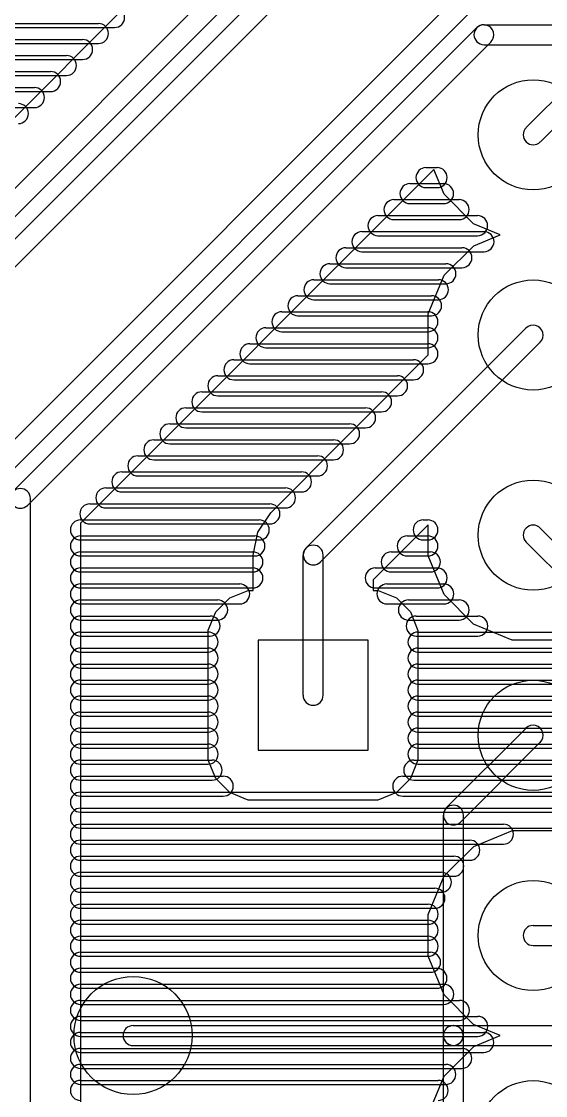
# Model space of a CAD drawing. Extents: x 4625 to 28175, y 45595 to 78045.
# Drawn here: x 13742 to 16362, y 67270 to 72636 of the extents above; entities that cross this region are included whole.
import ezdxf

# ---------------------------------------------------------------- set-up
doc = ezdxf.new("R2010")
doc.units = 0
doc.layers.add('BLACK', color=1, linetype='CONTINUOUS')

msp = doc.modelspace()

# ---------------------------------------------------------------- linework, layer by layer
at = {"layer": 'BLACK'}
for p, q in [((13121, 70961), (16265, 74105)), ((13191, 70891), (16335, 74035)), ((15866, 73960), (12111, 70205)), ((15937, 73889), (12182, 70134)), ((12725, 71173), (15125, 73574)), ((17764, 73605), (16265, 72106)), ((17835, 73534), (16336, 72035)), ((13365, 70206), (16264, 73105)), ((13436, 70135), (16335, 73034)), ((9904, 72606), (14208, 72606)), ((9904, 72606), (14208, 72606)), ((9904, 72606), (14208, 72606)), ((9943, 72626), (14127, 72626)), ((9943, 72626), (14127, 72626)), ((9943, 72626), (14127, 72626)), ((13701, 70289), (16018, 72606)), ((16054, 72620), (16546, 72620)), ((9976, 72546), (14048, 72546)), ((9976, 72546), (14048, 72546)), ((9976, 72546), (14048, 72546)), ((9943, 72526), (14127, 72526)), ((9943, 72526), (14127, 72526)), ((9943, 72526), (14127, 72526)), ((13772, 70218), (16089, 72535)), ((16054, 72520), (16546, 72520)), ((9976, 72446), (14048, 72446)), ((9976, 72446), (14048, 72446)), ((9976, 72446), (14048, 72446)), ((10009, 72466), (13967, 72466)), ((10009, 72466), (13967, 72466)), ((10009, 72466), (13967, 72466)), ((10042, 72386), (13888, 72386)), ((10042, 72386), (13888, 72386)), ((10042, 72386), (13888, 72386)), ((10009, 72366), (13967, 72366)), ((10009, 72366), (13967, 72366)), ((10009, 72366), (13967, 72366)), ((10042, 72286), (13888, 72286)), ((10042, 72286), (13888, 72286)), ((10042, 72286), (13888, 72286)), ((10075, 72306), (13807, 72306)), ((10075, 72306), (13807, 72306)), ((10075, 72306), (13807, 72306)), ((10075, 72206), (13807, 72206)), ((10075, 72206), (13807, 72206)), ((10075, 72206), (13807, 72206)), ((15764, 71906), (15820, 71906)), ((15764, 71906), (15820, 71906)), ((15764, 71906), (15820, 71906)), ((15804, 71896), (14037, 70129)), ((15855, 71773), (15804, 71896)), ((15684, 71826), (15852, 71826)), ((15684, 71826), (15852, 71826)), ((15684, 71826), (15852, 71826)), ((15764, 71806), (15820, 71806)), ((15764, 71806), (15820, 71806)), ((15764, 71806), (15820, 71806)), ((15604, 71746), (15930, 71746)), ((15604, 71746), (15930, 71746)), ((15604, 71746), (15930, 71746)), ((16002, 71625), (15855, 71773)), ((15684, 71726), (15852, 71726)), ((15684, 71726), (15852, 71726)), ((15684, 71726), (15852, 71726)), ((15524, 71666), (16022, 71666)), ((15524, 71666), (16022, 71666)), ((15524, 71666), (16022, 71666)), ((15604, 71646), (15930, 71646)), ((15604, 71646), (15930, 71646)), ((15604, 71646), (15930, 71646)), ((15444, 71586), (16054, 71586)), ((15444, 71586), (16054, 71586)), ((15444, 71586), (16054, 71586)), ((16135, 71570), (16002, 71625)), ((15524, 71566), (16022, 71566)), ((15524, 71566), (16022, 71566)), ((15524, 71566), (16022, 71566)), ((16003, 71515), (16135, 71570)), ((15364, 71506), (15944, 71506)), ((15364, 71506), (15944, 71506)), ((15364, 71506), (15944, 71506)), ((15444, 71486), (16054, 71486)), ((15444, 71486), (16054, 71486)), ((15444, 71486), (16054, 71486)), ((15855, 71368), (16003, 71515)), ((15284, 71426), (15864, 71426)), ((15284, 71426), (15864, 71426)), ((15284, 71426), (15864, 71426)), ((15364, 71406), (15944, 71406)), ((15364, 71406), (15944, 71406)), ((15364, 71406), (15944, 71406)), ((15775, 71175), (15855, 71368)), ((15204, 71346), (15826, 71346)), ((15204, 71346), (15826, 71346)), ((15204, 71346), (15826, 71346)), ((15284, 71326), (15864, 71326)), ((15284, 71326), (15864, 71326)), ((15284, 71326), (15864, 71326)), ((15124, 71266), (15792, 71266)), ((15124, 71266), (15792, 71266)), ((15124, 71266), (15792, 71266)), ((15204, 71246), (15826, 71246)), ((15204, 71246), (15826, 71246)), ((15204, 71246), (15826, 71246)), ((15044, 71186), (15774, 71186)), ((15044, 71186), (15774, 71186)), ((15044, 71186), (15774, 71186)), ((15124, 71166), (15792, 71166)), ((15124, 71166), (15792, 71166)), ((15124, 71166), (15792, 71166)), ((15775, 70970), (15775, 71175)), ((14964, 71106), (15774, 71106)), ((14964, 71106), (15774, 71106)), ((14964, 71106), (15774, 71106)), ((15165, 70006), (16264, 71105)), ((15044, 71086), (15774, 71086)), ((15044, 71086), (15774, 71086)), ((15044, 71086), (15774, 71086)), ((14884, 71026), (15774, 71026)), ((14884, 71026), (15774, 71026)), ((14884, 71026), (15774, 71026)), ((14964, 71006), (15774, 71006)), ((14964, 71006), (15774, 71006)), ((14964, 71006), (15774, 71006)), ((15236, 69935), (16335, 71034)), ((14804, 70946), (15702, 70946)), ((14804, 70946), (15702, 70946)), ((14804, 70946), (15702, 70946)), ((14988, 70182), (15775, 70970)), ((14884, 70926), (15774, 70926)), ((14884, 70926), (15774, 70926)), ((14884, 70926), (15774, 70926)), ((14724, 70866), (15622, 70866)), ((14724, 70866), (15622, 70866)), ((14724, 70866), (15622, 70866)), ((14804, 70846), (15702, 70846)), ((14804, 70846), (15702, 70846)), ((14804, 70846), (15702, 70846)), ((14644, 70786), (15542, 70786)), ((14644, 70786), (15542, 70786)), ((14644, 70786), (15542, 70786)), ((14724, 70766), (15622, 70766)), ((14724, 70766), (15622, 70766)), ((14724, 70766), (15622, 70766)), ((14564, 70706), (15462, 70706)), ((14564, 70706), (15462, 70706)), ((14564, 70706), (15462, 70706)), ((14644, 70686), (15542, 70686)), ((14644, 70686), (15542, 70686)), ((14644, 70686), (15542, 70686)), ((14484, 70626), (15382, 70626)), ((14484, 70626), (15382, 70626)), ((14484, 70626), (15382, 70626)), ((14564, 70606), (15462, 70606)), ((14564, 70606), (15462, 70606)), ((14564, 70606), (15462, 70606)), ((14404, 70546), (15302, 70546)), ((14404, 70546), (15302, 70546)), ((14404, 70546), (15302, 70546)), ((14484, 70526), (15382, 70526)), ((14484, 70526), (15382, 70526)), ((14484, 70526), (15382, 70526)), ((14324, 70466), (15222, 70466)), ((14324, 70466), (15222, 70466)), ((14324, 70466), (15222, 70466)), ((14404, 70446), (15302, 70446)), ((14404, 70446), (15302, 70446)), ((14404, 70446), (15302, 70446)), ((14244, 70386), (15142, 70386)), ((14244, 70386), (15142, 70386)), ((14244, 70386), (15142, 70386)), ((14324, 70366), (15222, 70366)), ((14324, 70366), (15222, 70366)), ((14324, 70366), (15222, 70366)), ((14164, 70306), (15062, 70306)), ((14164, 70306), (15062, 70306)), ((14164, 70306), (15062, 70306)), ((13787, 65331), (13787, 70253)), ((14244, 70286), (15142, 70286)), ((14244, 70286), (15142, 70286)), ((14244, 70286), (15142, 70286)), ((14084, 70226), (14984, 70226)), ((14084, 70226), (14984, 70226)), ((14084, 70226), (14984, 70226)), ((14164, 70206), (15062, 70206)), ((14164, 70206), (15062, 70206)), ((14164, 70206), (15062, 70206)), ((14923, 70085), (14988, 70182)), ((14037, 70146), (14931, 70146)), ((14037, 70146), (14931, 70146)), ((14037, 70146), (14931, 70146)), ((14037, 70129), (14037, 67050)), ((15750, 70146), (15774, 70146)), ((15750, 70146), (15774, 70146)), ((15750, 70146), (15774, 70146)), ((14084, 70126), (14984, 70126)), ((14084, 70126), (14984, 70126)), ((14084, 70126), (14984, 70126)), ((14900, 69970), (14923, 70085)), ((15775, 70121), (15500, 69846)), ((15775, 69966), (15775, 70121)), ((16335, 70105), (17335, 69105)), ((14037, 70066), (14909, 70066)), ((14037, 70066), (14909, 70066)), ((14037, 70066), (14909, 70066)), ((14037, 70046), (14931, 70046)), ((14037, 70046), (14931, 70046)), ((14037, 70046), (14931, 70046)), ((15670, 70066), (15774, 70066)), ((15670, 70066), (15774, 70066)), ((15670, 70066), (15774, 70066)), ((15750, 70046), (15774, 70046)), ((15750, 70046), (15774, 70046)), ((15750, 70046), (15774, 70046)), ((16265, 70035), (17265, 69035)), ((14037, 69986), (14899, 69986)), ((14037, 69986), (14899, 69986)), ((14037, 69986), (14899, 69986)), ((14900, 69794), (14900, 69970)), ((15150, 69270), (15150, 69970)), ((15250, 69270), (15250, 69970)), ((15590, 69986), (15786, 69986)), ((15590, 69986), (15786, 69986)), ((15590, 69986), (15786, 69986)), ((14037, 69966), (14909, 69966)), ((14037, 69966), (14909, 69966)), ((14037, 69966), (14909, 69966)), ((15670, 69966), (15774, 69966)), ((15670, 69966), (15774, 69966)), ((15670, 69966), (15774, 69966)), ((15855, 69773), (15775, 69966)), ((14037, 69906), (14899, 69906)), ((14037, 69906), (14899, 69906)), ((14037, 69906), (14899, 69906)), ((14037, 69886), (14899, 69886)), ((14037, 69886), (14899, 69886)), ((14037, 69886), (14899, 69886)), ((15510, 69906), (15820, 69906)), ((15510, 69906), (15820, 69906)), ((15510, 69906), (15820, 69906)), ((15590, 69886), (15786, 69886)), ((15590, 69886), (15786, 69886)), ((15590, 69886), (15786, 69886)), ((14037, 69826), (14833, 69826)), ((14037, 69826), (14833, 69826)), ((14037, 69826), (14833, 69826)), ((14037, 69806), (14899, 69806)), ((14037, 69806), (14899, 69806)), ((14037, 69806), (14899, 69806)), ((15500, 69846), (15500, 69794)), ((15510, 69806), (15820, 69806)), ((15510, 69806), (15820, 69806)), ((15510, 69806), (15820, 69806)), ((15569, 69826), (15853, 69826)), ((15569, 69826), (15853, 69826)), ((15569, 69826), (15853, 69826)), ((14714, 69686), (14784, 69756)), ((14784, 69756), (14876, 69794)), ((14876, 69794), (14900, 69794)), ((15500, 69794), (15525, 69794)), ((15525, 69794), (15616, 69756)), ((15616, 69756), (15686, 69686)), ((16002, 69625), (15855, 69773)), ((14037, 69746), (14723, 69746)), ((14037, 69746), (14723, 69746)), ((14037, 69746), (14723, 69746)), ((14037, 69726), (14833, 69726)), ((14037, 69726), (14833, 69726)), ((14037, 69726), (14833, 69726)), ((15569, 69726), (15853, 69726)), ((15569, 69726), (15853, 69726)), ((15569, 69726), (15853, 69726)), ((15676, 69746), (15930, 69746)), ((15676, 69746), (15930, 69746)), ((15676, 69746), (15930, 69746)), ((14037, 69666), (14685, 69666)), ((14037, 69666), (14685, 69666)), ((14037, 69666), (14685, 69666)), ((14037, 69646), (14723, 69646)), ((14037, 69646), (14723, 69646)), ((14037, 69646), (14723, 69646)), ((14676, 69595), (14714, 69686)), ((15676, 69646), (15930, 69646)), ((15676, 69646), (15930, 69646)), ((15676, 69646), (15930, 69646)), ((15686, 69686), (15724, 69594)), ((15715, 69666), (16023, 69666)), ((15715, 69666), (16023, 69666)), ((15715, 69666), (16023, 69666)), ((14676, 68946), (14676, 69595)), ((15724, 69594), (15724, 68945)), ((16195, 69545), (16002, 69625)), ((14037, 69586), (14675, 69586)), ((14037, 69586), (14675, 69586)), ((14037, 69586), (14675, 69586)), ((14037, 69566), (14685, 69566)), ((14037, 69566), (14685, 69566)), ((14037, 69566), (14685, 69566)), ((14925, 69545), (14925, 68995)), ((15475, 69545), (14925, 69545)), ((15475, 68995), (15475, 69545)), ((15715, 69566), (16023, 69566)), ((15715, 69566), (16023, 69566)), ((15715, 69566), (16023, 69566)), ((15724, 69586), (16410, 69586)), ((15724, 69586), (16410, 69586)), ((15724, 69586), (16410, 69586)), ((16401, 69545), (16195, 69545)), ((14037, 69506), (14675, 69506)), ((14037, 69506), (14675, 69506)), ((14037, 69506), (14675, 69506)), ((14037, 69486), (14675, 69486)), ((14037, 69486), (14675, 69486)), ((14037, 69486), (14675, 69486)), ((15724, 69506), (16490, 69506)), ((15724, 69506), (16490, 69506)), ((15724, 69506), (16490, 69506)), ((15724, 69486), (16410, 69486)), ((15724, 69486), (16410, 69486)), ((15724, 69486), (16410, 69486)), ((14037, 69426), (14675, 69426)), ((14037, 69426), (14675, 69426)), ((14037, 69426), (14675, 69426)), ((14037, 69406), (14675, 69406)), ((14037, 69406), (14675, 69406)), ((14037, 69406), (14675, 69406)), ((15724, 69426), (16570, 69426)), ((15724, 69426), (16570, 69426)), ((15724, 69426), (16570, 69426)), ((15724, 69406), (16490, 69406)), ((15724, 69406), (16490, 69406)), ((15724, 69406), (16490, 69406)), ((14037, 69346), (14675, 69346)), ((14037, 69346), (14675, 69346)), ((14037, 69346), (14675, 69346)), ((14037, 69326), (14675, 69326)), ((14037, 69326), (14675, 69326)), ((14037, 69326), (14675, 69326)), ((15724, 69346), (16650, 69346)), ((15724, 69346), (16650, 69346)), ((15724, 69346), (16650, 69346)), ((15724, 69326), (16570, 69326)), ((15724, 69326), (16570, 69326)), ((15724, 69326), (16570, 69326)), ((14037, 69266), (14675, 69266)), ((14037, 69266), (14675, 69266)), ((14037, 69266), (14675, 69266)), ((14037, 69246), (14675, 69246)), ((14037, 69246), (14675, 69246)), ((14037, 69246), (14675, 69246)), ((15724, 69266), (16730, 69266)), ((15724, 69266), (16730, 69266)), ((15724, 69266), (16730, 69266)), ((15724, 69246), (16650, 69246)), ((15724, 69246), (16650, 69246)), ((15724, 69246), (16650, 69246)), ((14037, 69186), (14675, 69186)), ((14037, 69186), (14675, 69186)), ((14037, 69186), (14675, 69186)), ((14037, 69166), (14675, 69166)), ((14037, 69166), (14675, 69166)), ((14037, 69166), (14675, 69166)), ((15724, 69186), (16810, 69186)), ((15724, 69186), (16810, 69186)), ((15724, 69186), (16810, 69186)), ((15724, 69166), (16730, 69166)), ((15724, 69166), (16730, 69166)), ((15724, 69166), (16730, 69166)), ((14037, 69106), (14675, 69106)), ((14037, 69106), (14675, 69106)), ((14037, 69106), (14675, 69106)), ((14037, 69086), (14675, 69086)), ((14037, 69086), (14675, 69086)), ((14037, 69086), (14675, 69086)), ((15724, 69106), (16890, 69106)), ((15724, 69106), (16890, 69106)), ((15724, 69106), (16890, 69106)), ((15724, 69086), (16810, 69086)), ((15724, 69086), (16810, 69086)), ((15724, 69086), (16810, 69086)), ((15865, 68707), (16264, 69106)), ((14037, 69026), (14675, 69026)), ((14037, 69026), (14675, 69026)), ((14037, 69026), (14675, 69026)), ((14037, 69006), (14675, 69006)), ((14037, 69006), (14675, 69006)), ((14037, 69006), (14675, 69006)), ((15724, 69026), (16970, 69026)), ((15724, 69026), (16970, 69026)), ((15724, 69026), (16970, 69026)), ((15724, 69006), (16890, 69006)), ((15724, 69006), (16890, 69006)), ((15724, 69006), (16890, 69006)), ((15936, 68636), (16335, 69035)), ((14925, 68995), (15475, 68995)), ((14037, 68946), (14695, 68946)), ((14037, 68946), (14695, 68946)), ((14037, 68946), (14695, 68946)), ((14037, 68926), (14675, 68926)), ((14037, 68926), (14675, 68926)), ((14037, 68926), (14675, 68926)), ((14714, 68854), (14676, 68946)), ((15724, 68945), (15686, 68854)), ((15703, 68946), (17049, 68946)), ((15703, 68946), (17049, 68946)), ((15703, 68946), (17049, 68946)), ((15724, 68926), (16970, 68926)), ((15724, 68926), (16970, 68926)), ((15724, 68926), (16970, 68926)), ((14037, 68866), (14751, 68866)), ((14037, 68866), (14751, 68866)), ((14037, 68866), (14751, 68866)), ((14037, 68846), (14695, 68846)), ((14037, 68846), (14695, 68846)), ((14037, 68846), (14695, 68846)), ((14784, 68784), (14714, 68854)), ((15686, 68854), (15616, 68784)), ((15648, 68866), (17150, 68866)), ((15648, 68866), (17150, 68866)), ((15648, 68866), (17150, 68866)), ((15703, 68846), (17049, 68846)), ((15703, 68846), (17049, 68846)), ((15703, 68846), (17049, 68846)), ((14037, 68786), (18891, 68786)), ((14037, 68786), (18891, 68786)), ((14037, 68786), (18891, 68786)), ((14037, 68766), (14751, 68766)), ((14037, 68766), (14751, 68766)), ((14037, 68766), (14751, 68766)), ((14875, 68746), (14784, 68784)), ((15524, 68746), (14875, 68746)), ((15616, 68784), (15524, 68746)), ((15648, 68766), (17150, 68766)), ((15648, 68766), (17150, 68766)), ((15648, 68766), (17150, 68766)), ((14037, 68706), (18971, 68706)), ((14037, 68706), (18971, 68706)), ((14037, 68706), (18971, 68706)), ((14037, 68686), (18891, 68686)), ((14037, 68686), (18891, 68686)), ((14037, 68686), (18891, 68686)), ((14037, 68626), (16151, 68626)), ((14037, 68626), (16151, 68626)), ((14037, 68626), (16151, 68626)), ((15851, 67571), (15851, 68671)), ((15951, 67571), (15951, 68671)), ((14037, 68606), (18971, 68606)), ((14037, 68606), (18971, 68606)), ((14037, 68606), (18971, 68606)), ((16003, 68515), (16196, 68595)), ((16196, 68595), (16405, 68595)), ((14037, 68546), (15983, 68546)), ((14037, 68546), (15983, 68546)), ((14037, 68546), (15983, 68546)), ((14037, 68526), (16151, 68526)), ((14037, 68526), (16151, 68526)), ((14037, 68526), (16151, 68526)), ((14037, 68466), (15903, 68466)), ((14037, 68466), (15903, 68466)), ((14037, 68466), (15903, 68466)), ((15855, 68368), (16003, 68515)), ((14037, 68446), (15983, 68446)), ((14037, 68446), (15983, 68446)), ((14037, 68446), (15983, 68446)), ((14037, 68386), (15841, 68386)), ((14037, 68386), (15841, 68386)), ((14037, 68386), (15841, 68386)), ((14037, 68366), (15903, 68366)), ((14037, 68366), (15903, 68366)), ((14037, 68366), (15903, 68366)), ((15775, 68175), (15855, 68368)), ((14037, 68306), (15809, 68306)), ((14037, 68306), (15809, 68306)), ((14037, 68306), (15809, 68306)), ((14037, 68286), (15841, 68286)), ((14037, 68286), (15841, 68286)), ((14037, 68286), (15841, 68286)), ((14037, 68226), (15775, 68226)), ((14037, 68226), (15775, 68226)), ((14037, 68226), (15775, 68226)), ((14037, 68206), (15809, 68206)), ((14037, 68206), (15809, 68206)), ((14037, 68206), (15809, 68206)), ((14037, 68146), (15775, 68146)), ((14037, 68146), (15775, 68146)), ((14037, 68146), (15775, 68146)), ((15775, 67966), (15775, 68175)), ((14037, 68126), (15775, 68126)), ((14037, 68126), (15775, 68126)), ((14037, 68126), (15775, 68126)), ((16300, 68120), (17380, 68120)), ((14037, 68066), (15775, 68066)), ((14037, 68066), (15775, 68066)), ((14037, 68066), (15775, 68066)), ((14037, 68046), (15775, 68046)), ((14037, 68046), (15775, 68046)), ((14037, 68046), (15775, 68046)), ((14037, 67986), (15787, 67986)), ((14037, 67986), (15787, 67986)), ((14037, 67986), (15787, 67986)), ((16300, 68020), (17380, 68020)), ((14037, 67966), (15775, 67966)), ((14037, 67966), (15775, 67966)), ((14037, 67966), (15775, 67966)), ((15855, 67773), (15775, 67966)), ((14037, 67906), (15819, 67906)), ((14037, 67906), (15819, 67906)), ((14037, 67906), (15819, 67906)), ((14037, 67886), (15787, 67886)), ((14037, 67886), (15787, 67886)), ((14037, 67886), (15787, 67886)), ((14037, 67826), (15853, 67826)), ((14037, 67826), (15853, 67826)), ((14037, 67826), (15853, 67826)), ((14037, 67806), (15819, 67806)), ((14037, 67806), (15819, 67806)), ((14037, 67806), (15819, 67806)), ((16002, 67625), (15855, 67773)), ((14037, 67746), (15931, 67746)), ((14037, 67746), (15931, 67746)), ((14037, 67746), (15931, 67746)), ((14037, 67726), (15853, 67726)), ((14037, 67726), (15853, 67726)), ((14037, 67726), (15853, 67726)), ((14037, 67666), (16023, 67666)), ((14037, 67666), (16023, 67666)), ((14037, 67666), (16023, 67666)), ((14037, 67646), (15931, 67646)), ((14037, 67646), (15931, 67646)), ((14037, 67646), (15931, 67646)), ((14300, 67620), (15900, 67620)), ((15901, 67620), (17225, 67620)), ((16135, 67570), (16002, 67625)), ((14037, 67586), (16053, 67586)), ((14037, 67586), (16053, 67586)), ((14037, 67586), (16053, 67586)), ((14037, 67566), (16023, 67566)), ((14037, 67566), (16023, 67566)), ((14037, 67566), (16023, 67566)), ((15851, 66848), (15851, 67570)), ((15951, 66848), (15951, 67570)), ((16003, 67515), (16135, 67570)), ((14037, 67506), (15943, 67506)), ((14037, 67506), (15943, 67506)), ((14037, 67506), (15943, 67506)), ((14300, 67520), (15900, 67520)), ((15855, 67368), (16003, 67515)), ((15901, 67520), (17225, 67520)), ((14037, 67486), (16053, 67486)), ((14037, 67486), (16053, 67486)), ((14037, 67486), (16053, 67486)), ((14037, 67426), (15863, 67426)), ((14037, 67426), (15863, 67426)), ((14037, 67426), (15863, 67426)), ((14037, 67406), (15943, 67406)), ((14037, 67406), (15943, 67406)), ((14037, 67406), (15943, 67406)), ((14037, 67346), (15825, 67346)), ((14037, 67346), (15825, 67346)), ((14037, 67346), (15825, 67346)), ((15775, 67175), (15855, 67368)), ((14037, 67326), (15863, 67326)), ((14037, 67326), (15863, 67326)), ((14037, 67326), (15863, 67326))]:
    msp.add_line(p, q, dxfattribs=at)
for centre, radius in [((16300, 72070), 275), ((16300, 71070), 275), ((16300, 70070), 275), ((16300, 69070), 275), ((16300, 68070), 275), ((14300, 67570), 295), ((16300, 67070), 275)]:
    msp.add_circle(centre, radius, dxfattribs=at)
for centre, start, end in [((14208, 72656), 270, 450), ((14208, 72656), 270, 450), ((14208, 72656), 270, 450), ((14127, 72576), 270, 450), ((14127, 72576), 270, 450), ((14127, 72576), 270, 450), ((16054, 72570), 90, 270), ((16053, 72570), 315, 495), ((14048, 72496), 270, 450), ((14048, 72496), 270, 450), ((14048, 72496), 270, 450), ((13967, 72416), 270, 450), ((13967, 72416), 270, 450), ((13967, 72416), 270, 450), ((13888, 72336), 270, 450), ((13888, 72336), 270, 450), ((13888, 72336), 270, 450), ((13807, 72256), 270, 450), ((13807, 72256), 270, 450), ((13807, 72256), 270, 450), ((13727, 72176), 270, 450), ((13727, 72176), 270, 450), ((13727, 72176), 270, 450), ((16300, 72070), 135, 315), ((15764, 71856), 90, 270), ((15764, 71856), 90, 270), ((15764, 71856), 90, 270), ((15820, 71856), 270, 450), ((15820, 71856), 270, 450), ((15820, 71856), 270, 450), ((15684, 71776), 90, 270), ((15684, 71776), 90, 270), ((15684, 71776), 90, 270), ((15852, 71776), 270, 450), ((15852, 71776), 270, 450), ((15852, 71776), 270, 450), ((15604, 71696), 90, 270), ((15604, 71696), 90, 270), ((15604, 71696), 90, 270), ((15930, 71696), 270, 450), ((15930, 71696), 270, 450), ((15930, 71696), 270, 450), ((15524, 71616), 90, 270), ((15524, 71616), 90, 270), ((15524, 71616), 90, 270), ((16022, 71616), 270, 450), ((16022, 71616), 270, 450), ((16022, 71616), 270, 450), ((15444, 71536), 90, 270), ((15444, 71536), 90, 270), ((15444, 71536), 90, 270), ((16054, 71536), 270, 450), ((16054, 71536), 270, 450), ((16054, 71536), 270, 450), ((15364, 71456), 90, 270), ((15364, 71456), 90, 270), ((15364, 71456), 90, 270), ((15944, 71456), 270, 450), ((15944, 71456), 270, 450), ((15944, 71456), 270, 450), ((15284, 71376), 90, 270), ((15284, 71376), 90, 270), ((15284, 71376), 90, 270), ((15864, 71376), 270, 450), ((15864, 71376), 270, 450), ((15864, 71376), 270, 450), ((15204, 71296), 90, 270), ((15204, 71296), 90, 270), ((15204, 71296), 90, 270), ((15826, 71296), 270, 450), ((15826, 71296), 270, 450), ((15826, 71296), 270, 450), ((15124, 71216), 90, 270), ((15124, 71216), 90, 270), ((15124, 71216), 90, 270), ((15792, 71216), 270, 450), ((15792, 71216), 270, 450), ((15792, 71216), 270, 450), ((15044, 71136), 90, 270), ((15044, 71136), 90, 270), ((15044, 71136), 90, 270), ((15774, 71136), 270, 450), ((15774, 71136), 270, 450), ((15774, 71136), 270, 450), ((14964, 71056), 90, 270), ((14964, 71056), 90, 270), ((14964, 71056), 90, 270), ((15774, 71056), 270, 450), ((15774, 71056), 270, 450), ((15774, 71056), 270, 450), ((16299, 71069), 315, 495), ((14884, 70976), 90, 270), ((14884, 70976), 90, 270), ((14884, 70976), 90, 270), ((15774, 70976), 270, 450), ((15774, 70976), 270, 450), ((15774, 70976), 270, 450), ((14804, 70896), 90, 270), ((14804, 70896), 90, 270), ((14804, 70896), 90, 270), ((15702, 70896), 270, 450), ((15702, 70896), 270, 450), ((15702, 70896), 270, 450), ((14724, 70816), 90, 270), ((14724, 70816), 90, 270), ((14724, 70816), 90, 270), ((15622, 70816), 270, 450), ((15622, 70816), 270, 450), ((15622, 70816), 270, 450), ((14644, 70736), 90, 270), ((14644, 70736), 90, 270), ((14644, 70736), 90, 270), ((15542, 70736), 270, 450), ((15542, 70736), 270, 450), ((15542, 70736), 270, 450), ((14564, 70656), 90, 270), ((14564, 70656), 90, 270), ((14564, 70656), 90, 270), ((15462, 70656), 270, 450), ((15462, 70656), 270, 450), ((15462, 70656), 270, 450), ((14484, 70576), 90, 270), ((14484, 70576), 90, 270), ((14484, 70576), 90, 270), ((15382, 70576), 270, 450), ((15382, 70576), 270, 450), ((15382, 70576), 270, 450), ((14404, 70496), 90, 270), ((14404, 70496), 90, 270), ((14404, 70496), 90, 270), ((15302, 70496), 270, 450), ((15302, 70496), 270, 450), ((15302, 70496), 270, 450), ((14324, 70416), 90, 270), ((14324, 70416), 90, 270), ((14324, 70416), 90, 270), ((15222, 70416), 270, 450), ((15222, 70416), 270, 450), ((15222, 70416), 270, 450), ((14244, 70336), 90, 270), ((14244, 70336), 90, 270), ((14244, 70336), 90, 270), ((15142, 70336), 270, 450), ((15142, 70336), 270, 450), ((15142, 70336), 270, 450), ((13737, 70253), 360, 540), ((13737, 70254), 135, 315), ((14164, 70256), 90, 270), ((14164, 70256), 90, 270), ((14164, 70256), 90, 270), ((15062, 70256), 270, 450), ((15062, 70256), 270, 450), ((15062, 70256), 270, 450), ((14084, 70176), 90, 270), ((14084, 70176), 90, 270), ((14084, 70176), 90, 270), ((14984, 70176), 270, 450), ((14984, 70176), 270, 450), ((14984, 70176), 270, 450), ((14037, 70096), 90, 270), ((14037, 70096), 90, 270), ((14037, 70096), 90, 270), ((14931, 70096), 270, 450), ((14931, 70096), 270, 450), ((14931, 70096), 270, 450), ((15750, 70096), 90, 270), ((15750, 70096), 90, 270), ((15750, 70096), 90, 270), ((15774, 70096), 270, 450), ((15774, 70096), 270, 450), ((15774, 70096), 270, 450), ((16300, 70070), 45, 225), ((14037, 70016), 90, 270), ((14037, 70016), 90, 270), ((14037, 70016), 90, 270), ((14909, 70016), 270, 450), ((14909, 70016), 270, 450), ((14909, 70016), 270, 450), ((15200, 69970), 360, 540), ((15670, 70016), 90, 270), ((15670, 70016), 90, 270), ((15670, 70016), 90, 270), ((15774, 70016), 270, 450), ((15774, 70016), 270, 450), ((15774, 70016), 270, 450), ((14037, 69936), 90, 270), ((14037, 69936), 90, 270), ((14037, 69936), 90, 270), ((14899, 69936), 270, 450), ((14899, 69936), 270, 450), ((14899, 69936), 270, 450), ((15201, 69971), 135, 315), ((15590, 69936), 90, 270), ((15590, 69936), 90, 270), ((15590, 69936), 90, 270), ((15786, 69936), 270, 450), ((15786, 69936), 270, 450), ((15786, 69936), 270, 450), ((14037, 69856), 90, 270), ((14037, 69856), 90, 270), ((14037, 69856), 90, 270), ((14899, 69856), 270, 450), ((14899, 69856), 270, 450), ((14899, 69856), 270, 450), ((15510, 69856), 90, 270), ((15510, 69856), 90, 270), ((15510, 69856), 90, 270), ((15820, 69856), 270, 450), ((15820, 69856), 270, 450), ((15820, 69856), 270, 450), ((14037, 69776), 90, 270), ((14037, 69776), 90, 270), ((14037, 69776), 90, 270), ((14833, 69776), 270, 450), ((14833, 69776), 270, 450), ((14833, 69776), 270, 450), ((15569, 69776), 90, 270), ((15569, 69776), 90, 270), ((15569, 69776), 90, 270), ((15853, 69776), 270, 450), ((15853, 69776), 270, 450), ((15853, 69776), 270, 450), ((14037, 69696), 90, 270), ((14037, 69696), 90, 270), ((14037, 69696), 90, 270), ((14723, 69696), 270, 450), ((14723, 69696), 270, 450), ((14723, 69696), 270, 450), ((15676, 69696), 90, 270), ((15676, 69696), 90, 270), ((15676, 69696), 90, 270), ((15930, 69696), 270, 450), ((15930, 69696), 270, 450), ((15930, 69696), 270, 450), ((14037, 69616), 90, 270), ((14037, 69616), 90, 270), ((14037, 69616), 90, 270), ((14685, 69616), 270, 450), ((14685, 69616), 270, 450), ((14685, 69616), 270, 450), ((15715, 69616), 90, 270), ((15715, 69616), 90, 270), ((15715, 69616), 90, 270), ((16023, 69616), 270, 450), ((16023, 69616), 270, 450), ((16023, 69616), 270, 450), ((14037, 69536), 90, 270), ((14037, 69536), 90, 270), ((14037, 69536), 90, 270), ((14675, 69536), 270, 450), ((14675, 69536), 270, 450), ((14675, 69536), 270, 450), ((15724, 69536), 90, 270), ((15724, 69536), 90, 270), ((15724, 69536), 90, 270), ((14037, 69456), 90, 270), ((14037, 69456), 90, 270), ((14037, 69456), 90, 270), ((14675, 69456), 270, 450), ((14675, 69456), 270, 450), ((14675, 69456), 270, 450), ((15724, 69456), 90, 270), ((15724, 69456), 90, 270), ((15724, 69456), 90, 270), ((14037, 69376), 90, 270), ((14037, 69376), 90, 270), ((14037, 69376), 90, 270), ((14675, 69376), 270, 450), ((14675, 69376), 270, 450), ((14675, 69376), 270, 450), ((15724, 69376), 90, 270), ((15724, 69376), 90, 270), ((15724, 69376), 90, 270), ((14037, 69296), 90, 270), ((14037, 69296), 90, 270), ((14037, 69296), 90, 270), ((14675, 69296), 270, 450), ((14675, 69296), 270, 450), ((14675, 69296), 270, 450), ((15724, 69296), 90, 270), ((15724, 69296), 90, 270), ((15724, 69296), 90, 270), ((15200, 69270), 180, 360), ((14037, 69216), 90, 270), ((14037, 69216), 90, 270), ((14037, 69216), 90, 270), ((14675, 69216), 270, 450), ((14675, 69216), 270, 450), ((14675, 69216), 270, 450), ((15724, 69216), 90, 270), ((15724, 69216), 90, 270), ((15724, 69216), 90, 270), ((14037, 69136), 90, 270), ((14037, 69136), 90, 270), ((14037, 69136), 90, 270), ((14675, 69136), 270, 450), ((14675, 69136), 270, 450), ((14675, 69136), 270, 450), ((15724, 69136), 90, 270), ((15724, 69136), 90, 270), ((15724, 69136), 90, 270), ((16299, 69070), 315, 495), ((14037, 69056), 90, 270), ((14037, 69056), 90, 270), ((14037, 69056), 90, 270), ((14675, 69056), 270, 450), ((14675, 69056), 270, 450), ((14675, 69056), 270, 450), ((15724, 69056), 90, 270), ((15724, 69056), 90, 270), ((15724, 69056), 90, 270), ((14037, 68976), 90, 270), ((14037, 68976), 90, 270), ((14037, 68976), 90, 270), ((14675, 68976), 270, 450), ((14675, 68976), 270, 450), ((14675, 68976), 270, 450), ((15724, 68976), 90, 270), ((15724, 68976), 90, 270), ((15724, 68976), 90, 270), ((14037, 68896), 90, 270), ((14037, 68896), 90, 270), ((14037, 68896), 90, 270), ((14695, 68896), 270, 450), ((14695, 68896), 270, 450), ((14695, 68896), 270, 450), ((15703, 68896), 90, 270), ((15703, 68896), 90, 270), ((15703, 68896), 90, 270), ((14037, 68816), 90, 270), ((14037, 68816), 90, 270), ((14037, 68816), 90, 270), ((14751, 68816), 270, 450), ((14751, 68816), 270, 450), ((14751, 68816), 270, 450), ((15648, 68816), 90, 270), ((15648, 68816), 90, 270), ((15648, 68816), 90, 270), ((14037, 68736), 90, 270), ((14037, 68736), 90, 270), ((14037, 68736), 90, 270), ((14037, 68656), 90, 270), ((14037, 68656), 90, 270), ((14037, 68656), 90, 270), ((15901, 68671), 360, 540), ((15901, 68672), 135, 315), ((14037, 68576), 90, 270), ((14037, 68576), 90, 270), ((14037, 68576), 90, 270), ((16151, 68576), 270, 450), ((16151, 68576), 270, 450), ((16151, 68576), 270, 450), ((14037, 68496), 90, 270), ((14037, 68496), 90, 270), ((14037, 68496), 90, 270), ((15983, 68496), 270, 450), ((15983, 68496), 270, 450), ((15983, 68496), 270, 450), ((14037, 68416), 90, 270), ((14037, 68416), 90, 270), ((14037, 68416), 90, 270), ((15903, 68416), 270, 450), ((15903, 68416), 270, 450), ((15903, 68416), 270, 450), ((14037, 68336), 90, 270), ((14037, 68336), 90, 270), ((14037, 68336), 90, 270), ((15841, 68336), 270, 450), ((15841, 68336), 270, 450), ((15841, 68336), 270, 450), ((14037, 68256), 90, 270), ((14037, 68256), 90, 270), ((14037, 68256), 90, 270), ((15809, 68256), 270, 450), ((15809, 68256), 270, 450), ((15809, 68256), 270, 450), ((14037, 68176), 90, 270), ((14037, 68176), 90, 270), ((14037, 68176), 90, 270), ((15775, 68176), 270, 450), ((15775, 68176), 270, 450), ((15775, 68176), 270, 450), ((14037, 68096), 90, 270), ((14037, 68096), 90, 270), ((14037, 68096), 90, 270), ((15775, 68096), 270, 450), ((15775, 68096), 270, 450), ((15775, 68096), 270, 450), ((16300, 68070), 90, 270), ((14037, 68016), 90, 270), ((14037, 68016), 90, 270), ((14037, 68016), 90, 270), ((15775, 68016), 270, 450), ((15775, 68016), 270, 450), ((15775, 68016), 270, 450), ((14037, 67936), 90, 270), ((14037, 67936), 90, 270), ((14037, 67936), 90, 270), ((15787, 67936), 270, 450), ((15787, 67936), 270, 450), ((15787, 67936), 270, 450), ((14037, 67856), 90, 270), ((14037, 67856), 90, 270), ((14037, 67856), 90, 270), ((15819, 67856), 270, 450), ((15819, 67856), 270, 450), ((15819, 67856), 270, 450), ((14037, 67776), 90, 270), ((14037, 67776), 90, 270), ((14037, 67776), 90, 270), ((15853, 67776), 270, 450), ((15853, 67776), 270, 450), ((15853, 67776), 270, 450), ((14037, 67696), 90, 270), ((14037, 67696), 90, 270), ((14037, 67696), 90, 270), ((15931, 67696), 270, 450), ((15931, 67696), 270, 450), ((15931, 67696), 270, 450), ((14037, 67616), 90, 270), ((14037, 67616), 90, 270), ((14037, 67616), 90, 270), ((16023, 67616), 270, 450), ((16023, 67616), 270, 450), ((16023, 67616), 270, 450), ((14300, 67570), 90, 270), ((15901, 67570), 90, 270), ((15901, 67570), 360, 540), ((15900, 67570), 270, 450), ((14037, 67536), 90, 270), ((14037, 67536), 90, 270), ((14037, 67536), 90, 270), ((15901, 67571), 180, 360), ((16053, 67536), 270, 450), ((16053, 67536), 270, 450), ((16053, 67536), 270, 450), ((14037, 67456), 90, 270), ((14037, 67456), 90, 270), ((14037, 67456), 90, 270), ((15943, 67456), 270, 450), ((15943, 67456), 270, 450), ((15943, 67456), 270, 450), ((14037, 67376), 90, 270), ((14037, 67376), 90, 270), ((14037, 67376), 90, 270), ((15863, 67376), 270, 450), ((15863, 67376), 270, 450), ((15863, 67376), 270, 450), ((14037, 67296), 90, 270), ((14037, 67296), 90, 270), ((14037, 67296), 90, 270), ((15825, 67296), 270, 450), ((15825, 67296), 270, 450), ((15825, 67296), 270, 450)]:
    msp.add_arc(centre, 50, start, end, dxfattribs=at)

doc.saveas('drawing.dxf')
